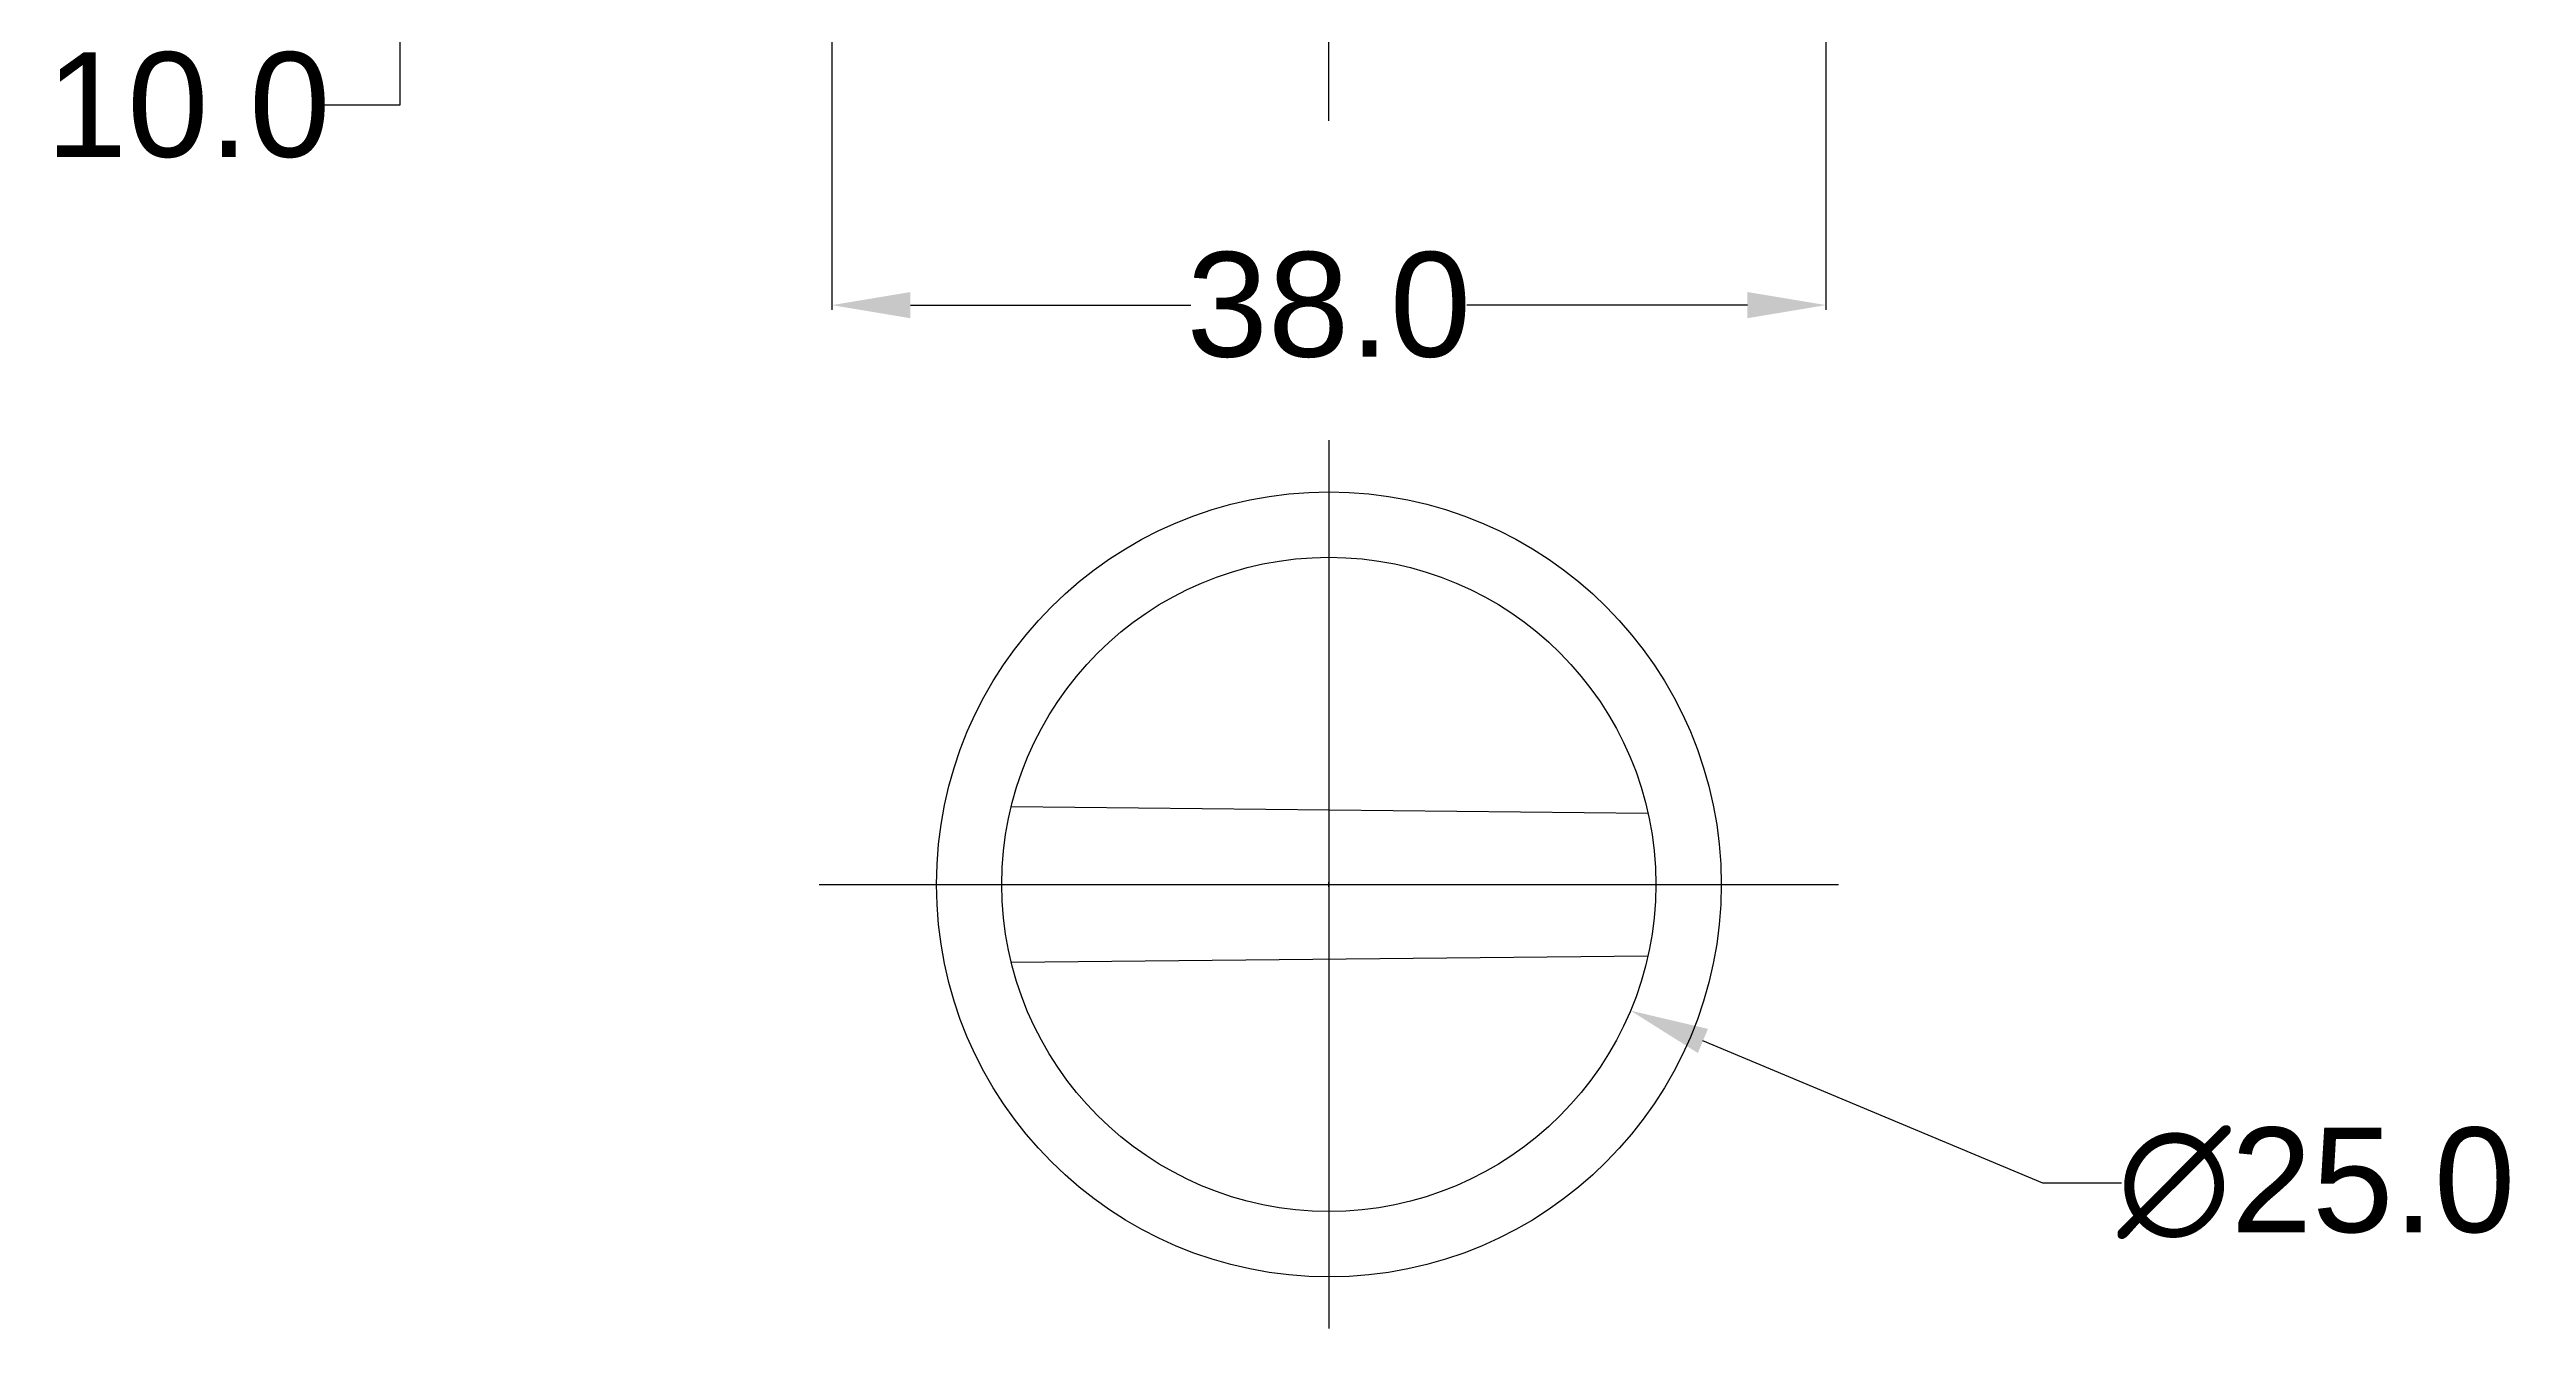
# Model space of a CAD drawing. Header units: millimetres. Extents: x 372 to 874, y 279 to 514.
# Drawn here: x 779.4 to 874, y 279.9 to 328.8 of the extents above; entities that cross this region are included whole.
import ezdxf

# ---------------------------------------------------------------- set-up
doc = ezdxf.new("R2010")
doc.units = ezdxf.units.MM
doc.header["$MEASUREMENT"] = 0
doc.styles.get("Standard").update_dxf_attribs({"font": 'arial.ttf', "height": 4})
doc.dimstyles.get("Standard").update_dxf_attribs({"dimtxt": 0.18, "dimasz": 3, "dimexe": 0.18, "dimexo": 0.0625, "dimgap": 0.09, "dimtad": 0, "dimtih": 1, "dimtoh": 1, "dimdec": 1, "dimzin": 0, "dimdsep": 46, "dimtxsty": 'Standard', "dimcen": 0.09, "dimadec": 0, "dimazin": 0, "dimtfac": 1, "dimtdec": 1, "dimtofl": 0, "dimtmove": 0, "dimatfit": 3, "dimfxl": 1, "dimtolj": 1, "dimtzin": 0, "dimarcsym": 0})

# ---------------------------------------------------------------- blocks, each defined once
blk = doc.blocks.new('*D34')
at = {"color": 0, "lineweight": -2, "transparency": 16777216}
for p, q in [((809.197, 339.653), (792.563, 339.653)), ((792.743, 336.653), (792.743, 332.653)), ((809.197, 329.653), (792.563, 329.653)), ((792.743, 329.653), (792.743, 326.653)), ((792.743, 326.653), (789.743, 326.653))]:
    blk.add_line(p, q, dxfattribs=at)
at = {"color": 0, "transparency": 16777216}
for points in [[(792.243, 336.653), (793.243, 336.653), (792.743, 339.653)], [(792.243, 332.653), (793.243, 332.653), (792.743, 329.653)]]:
    blk.add_solid(points, dxfattribs=at)
at = {"layer": 'Defpoints', "color": 0, "transparency": 16777216}
for p in [(809.259, 339.653), (792.743, 329.653), (809.259, 329.653)]:
    blk.add_point(p, dxfattribs=at)
at = {"color": 0, "transparency": 16777216, "insert": (784.653, 326.653), "char_height": 4, "attachment_point": 5}
blk.add_mtext('\\A1;10.0', dxfattribs=at)
blk = doc.blocks.new('*D35')
at = {"color": 0, "lineweight": -2, "transparency": 16777216}
for p, q in [((809.259, 329.59), (809.259, 318.835)), ((847.259, 329.59), (847.259, 318.835)), ((812.259, 319.015), (822.982, 319.015)), ((844.259, 319.015), (833.536, 319.015))]:
    blk.add_line(p, q, dxfattribs=at)
at = {"color": 0, "transparency": 16777216}
for points in [[(812.259, 319.515), (812.259, 318.515), (809.259, 319.015)], [(844.259, 319.515), (844.259, 318.515), (847.259, 319.015)]]:
    blk.add_solid(points, dxfattribs=at)
at = {"layer": 'Defpoints', "color": 0, "transparency": 16777216}
for p in [(809.259, 329.653), (847.259, 329.653), (847.259, 319.015)]:
    blk.add_point(p, dxfattribs=at)
at = {"color": 0, "transparency": 16777216, "insert": (828.259, 319.015), "char_height": 4, "attachment_point": 5}
blk.add_mtext('\\A1;38.0', dxfattribs=at)
blk = doc.blocks.new('*D36')
at = {"color": 0, "lineweight": -2, "transparency": 16777216}
for p, q in [((828.169, 296.877), (828.349, 296.877)), ((828.259, 296.787), (828.259, 296.967)), ((855.556, 285.454), (842.558, 290.894)), ((858.556, 285.454), (855.556, 285.454))]:
    blk.add_line(p, q, dxfattribs=at)
at = {"color": 0, "transparency": 16777216}
blk.add_solid([(842.751, 291.355), (842.365, 290.432), (839.79, 292.052)], dxfattribs=at)
at = {"layer": 'Defpoints', "color": 0, "transparency": 16777216}
for p in [(816.728, 301.703), (839.79, 292.052)]:
    blk.add_point(p, dxfattribs=at)
at = {"color": 0, "transparency": 16777216, "insert": (866.011, 285.454), "char_height": 4, "attachment_point": 5}
blk.add_mtext('\\A1;∅25.0', dxfattribs=at)

msp = doc.modelspace()

# ---------------------------------------------------------------- linework, layer by layer
for p, q in [((828.259, 326.06), (828.259, 506.876)), ((828.259, 313.848), (828.259, 279.906)), ((816.118, 299.849), (840.458, 299.605)), ((808.779, 296.877), (847.74, 296.877)), ((816.118, 293.906), (840.458, 294.149))]:
    msp.add_line(p, q)
for radius in [15, 12.5]:
    msp.add_circle((828.259, 296.877), radius)

# ---------------------------------------------------------------- dimensions: what is measured, and where the dimension line sits
dim = msp.add_linear_dim(base=(792.743, 329.653), p1=(809.259, 339.653), p2=(809.259, 329.653), angle=90, dimstyle='Standard')
dim.commit()
dim.dimension.update_dxf_attribs({"geometry": '*D34', "text_midpoint": (784.653, 326.653)})
dim = msp.add_linear_dim(base=(847.259, 319.015), p1=(809.259, 329.653), p2=(847.259, 329.653), dimstyle='Standard')
dim.commit()
dim.dimension.update_dxf_attribs({"geometry": '*D35', "text_midpoint": (828.259, 319.015), "dimtype": 160})
dim = msp.add_diameter_dim_2p(p1=(816.728, 301.703), p2=(839.79, 292.052), dimstyle='Standard')
dim.commit()
dim.dimension.update_dxf_attribs({"geometry": '*D36', "text_midpoint": (866.011, 285.454), "dimtype": 163})

doc.saveas('drawing.dxf')
